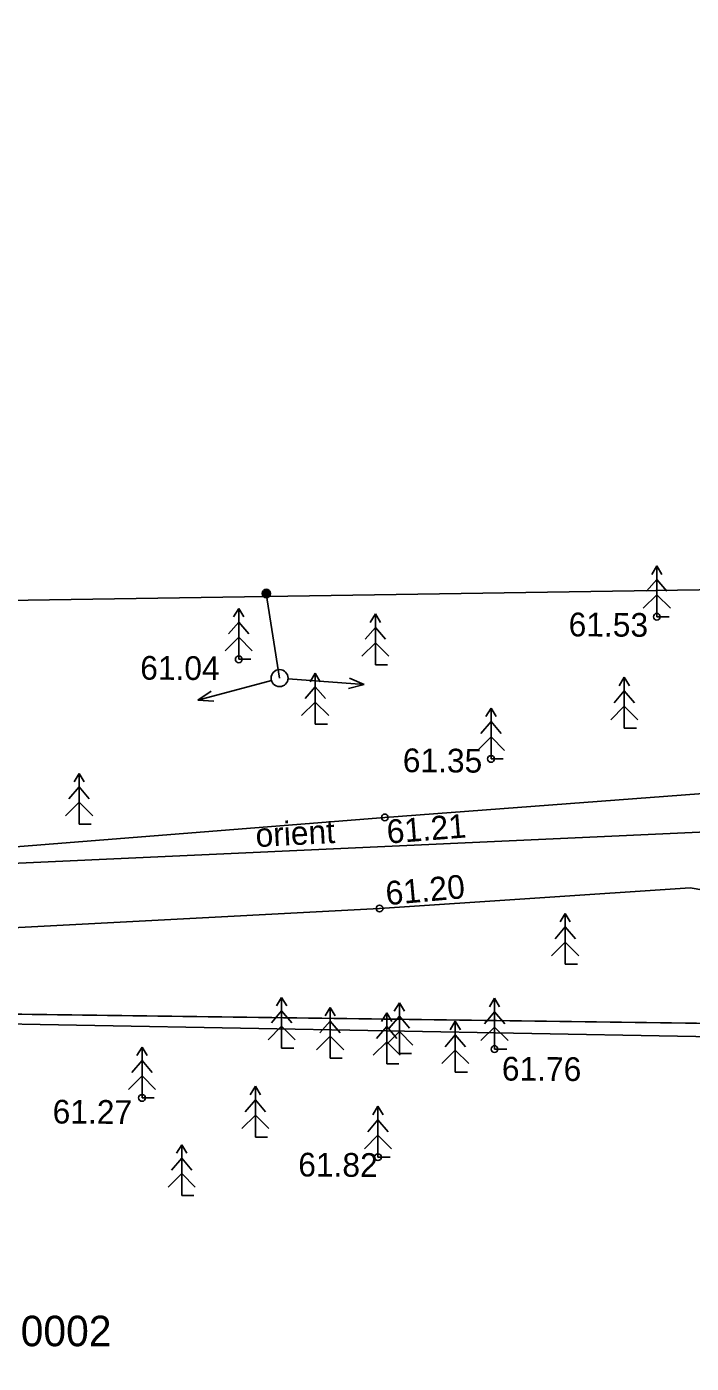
# Model space of a CAD drawing. Extents: x 640836 to 641902, y 6456216 to 6457208.
# Drawn here: x 641445.46 to 641465.05, y 6456695.17 to 6456734.6 of the extents above; entities that cross this region are included whole.
import ezdxf

# ---------------------------------------------------------------- set-up
doc = ezdxf.new("R2010")
doc.units = 0
for name, color, linetype in [('KORGUS', 7, 'Continuous'), ('KTRASS', 7, 'Continuous'), ('MOOTPIIR', 7, 'Continuous'), ('MPOHULIIN', 7, 'Continuous'), ('PIIR', 7, 'Continuous'), ('POST', 7, 'Continuous'), ('PUU', 7, 'Continuous'), ('RAJATIS', 7, 'Continuous'), ('TEE', 7, 'Continuous')]:
    doc.layers.add(name, color=color, linetype=linetype)

msp = doc.modelspace()

# ---------------------------------------------------------------- linework, layer by layer
at = {"layer": 'KORGUS'}
for centre in [(641464.038, 6456717.194), (641451.714, 6456715.938), (641459.151, 6456713), (641456.02, 6456711.275), (641455.865, 6456708.589), (641459.254, 6456704.44), (641448.863, 6456703), (641455.817, 6456701.252)]:
    msp.add_circle(centre, 0.1, dxfattribs=at)
at = {"layer": 'KTRASS'}
msp.add_lwpolyline([(641470.598, 6456711.083), (641426.267, 6456709.065), (641366.74, 6456720.838), (641235.163, 6456694.967), (641225.381, 6456691.616), (641219.747, 6456687.699), (641212.379, 6456679.97), (641168.045, 6456622.056), (641131.865, 6456576.61), (641055.342, 6456480.633)], dxfattribs=at)
at = {"layer": 'MOOTPIIR'}
for points in [[(641647.874, 6456750.241), (641520.175, 6456718.833), (641439.113, 6456717.584), (641423.551, 6456718.632), (641424.055, 6456738.371), (641403.678, 6456739.191)], [(641428.402, 6456462.437), (641422.092, 6456526.569), (641425.859, 6456602.95), (641450, 6456602), (641457.229, 6456664.711), (641428.904, 6456664.397), (641429.943, 6456683.514), (641430.287, 6456705.451), (641490.411, 6456704.347), (641522.278, 6456702.766), (641650.889, 6456734.504)]]:
    msp.add_lwpolyline(points, dxfattribs=at)
at = {"layer": 'MPOHULIIN'}
for p, q in [((641452.918, 6456715.382), (641452.918, 6456715.382)), ((641452.919, 6456715.383), (641452.919, 6456715.383)), ((641453.169, 6456715.364), (641455.412, 6456715.194)), ((641455.412, 6456715.194), (641454.974, 6456715.378)), ((641452.677, 6456715.318), (641450.504, 6456714.734)), ((641450.504, 6456714.734), (641450.902, 6456714.995)), ((641455.412, 6456715.194), (641454.951, 6456715.08)), ((641450.504, 6456714.734), (641450.979, 6456714.706))]:
    msp.add_line(p, q, dxfattribs=at)
at = {"layer": 'PIIR'}
for points in [[(641420.44, 6456525.64), (641517.65, 6456541.69), (641637.27, 6456564.65), (641703.06, 6456581.24), (641686.92, 6456604.01), (641686.25, 6456639.52), (641794.23, 6456670.69), (641776.91, 6456683.23), (641784.45, 6456699.97), (641698.58, 6456730.12), (641582.54, 6456812), (641435.04, 6456910.2), (641429.7, 6456908.57), (641420.12, 6456625.94), (641428.79, 6456633.47), (641430.06, 6456705.67), (641470.07, 6456705.14), (641487.48, 6456704.91), (641486.12, 6456634.62), (641468.72, 6456634.28), (641468.4, 6456569.92), (641418.08, 6456576.41)], [(641430.06, 6456705.67), (641428.79, 6456633.47), (641439.78, 6456633.71), (641440.34, 6456688.97), (641469.37, 6456688.51), (641470.07, 6456705.14)]]:
    msp.add_lwpolyline(points, close=True, dxfattribs=at)
at = {"layer": 'POST'}
for centre, radius in [((641452.527, 6456717.879), 0.125), ((641452.527, 6456717.879), 0.105), ((641452.527, 6456717.879), 0.0851), ((641452.527, 6456717.879), 0.0651), ((641452.527, 6456717.879), 0.0451), ((641452.527, 6456717.879), 0.0251), ((641452.527, 6456717.879), 0.00511), ((641452.919, 6456715.383), 0.25)]:
    msp.add_circle(centre, radius, dxfattribs=at)
at = {"layer": 'PUU'}
for p, q in [((641464.038, 6456718.694), (641463.888, 6456718.444)), ((641464.188, 6456718.444), (641464.038, 6456718.694)), ((641464.038, 6456718.694), (641464.038, 6456717.194)), ((641464.038, 6456718.294), (641463.738, 6456717.944)), ((641464.338, 6456717.944), (641464.038, 6456718.294)), ((641464.038, 6456717.844), (641463.638, 6456717.444)), ((641464.438, 6456717.444), (641464.038, 6456717.844)), ((641451.714, 6456717.438), (641451.564, 6456717.188)), ((641451.864, 6456717.188), (641451.714, 6456717.438)), ((641451.714, 6456717.438), (641451.714, 6456715.938)), ((641451.714, 6456717.038), (641451.414, 6456716.688)), ((641452.014, 6456716.688), (641451.714, 6456717.038)), ((641455.742, 6456717.278), (641455.592, 6456717.028)), ((641455.892, 6456717.028), (641455.742, 6456717.278)), ((641455.742, 6456717.278), (641455.742, 6456715.778)), ((641464.398, 6456717.194), (641464.038, 6456717.194)), ((641451.714, 6456716.588), (641451.314, 6456716.188)), ((641452.114, 6456716.188), (641451.714, 6456716.588)), ((641455.742, 6456716.878), (641455.442, 6456716.528)), ((641456.042, 6456716.528), (641455.742, 6456716.878)), ((641455.742, 6456716.428), (641455.342, 6456716.028)), ((641456.142, 6456716.028), (641455.742, 6456716.428)), ((641452.074, 6456715.938), (641451.714, 6456715.938)), ((641456.102, 6456715.778), (641455.742, 6456715.778)), ((641453.968, 6456715.528), (641453.818, 6456715.278)), ((641454.118, 6456715.278), (641453.968, 6456715.528)), ((641453.968, 6456715.528), (641453.968, 6456714.028)), ((641463.08, 6456715.408), (641462.93, 6456715.158)), ((641463.23, 6456715.158), (641463.08, 6456715.408)), ((641463.08, 6456715.408), (641463.08, 6456713.908)), ((641453.968, 6456715.128), (641453.668, 6456714.778)), ((641454.268, 6456714.778), (641453.968, 6456715.128)), ((641463.08, 6456715.008), (641462.78, 6456714.658)), ((641463.38, 6456714.658), (641463.08, 6456715.008)), ((641453.968, 6456714.678), (641453.568, 6456714.278)), ((641454.368, 6456714.278), (641453.968, 6456714.678)), ((641463.08, 6456714.558), (641462.68, 6456714.158)), ((641463.48, 6456714.158), (641463.08, 6456714.558)), ((641459.151, 6456714.5), (641459.001, 6456714.25)), ((641459.301, 6456714.25), (641459.151, 6456714.5)), ((641459.151, 6456714.5), (641459.151, 6456713)), ((641454.328, 6456714.028), (641453.968, 6456714.028)), ((641459.151, 6456714.1), (641458.851, 6456713.75)), ((641459.451, 6456713.75), (641459.151, 6456714.1)), ((641463.44, 6456713.908), (641463.08, 6456713.908)), ((641459.151, 6456713.65), (641458.751, 6456713.25)), ((641459.551, 6456713.25), (641459.151, 6456713.65)), ((641459.511, 6456713), (641459.151, 6456713)), ((641447.008, 6456712.573), (641446.858, 6456712.323)), ((641447.158, 6456712.323), (641447.008, 6456712.573)), ((641447.008, 6456712.573), (641447.008, 6456711.073)), ((641447.008, 6456712.173), (641446.708, 6456711.823)), ((641447.308, 6456711.823), (641447.008, 6456712.173)), ((641447.008, 6456711.723), (641446.608, 6456711.323)), ((641447.408, 6456711.323), (641447.008, 6456711.723)), ((641447.368, 6456711.073), (641447.008, 6456711.073)), ((641461.337, 6456708.443), (641461.187, 6456708.193)), ((641461.487, 6456708.193), (641461.337, 6456708.443)), ((641461.337, 6456708.443), (641461.337, 6456706.943)), ((641461.337, 6456708.043), (641461.037, 6456707.693)), ((641461.637, 6456707.693), (641461.337, 6456708.043)), ((641461.337, 6456707.593), (641460.937, 6456707.193)), ((641461.737, 6456707.193), (641461.337, 6456707.593)), ((641461.697, 6456706.943), (641461.337, 6456706.943)), ((641452.977, 6456705.965), (641452.827, 6456705.715)), ((641453.127, 6456705.715), (641452.977, 6456705.965)), ((641452.977, 6456705.965), (641452.977, 6456704.465)), ((641459.254, 6456705.94), (641459.104, 6456705.69)), ((641459.404, 6456705.69), (641459.254, 6456705.94)), ((641459.254, 6456705.94), (641459.254, 6456704.44)), ((641452.977, 6456705.565), (641452.677, 6456705.215)), ((641453.277, 6456705.215), (641452.977, 6456705.565)), ((641454.407, 6456705.668), (641454.257, 6456705.418)), ((641454.557, 6456705.418), (641454.407, 6456705.668)), ((641454.407, 6456705.668), (641454.407, 6456704.168)), ((641456.076, 6456705.507), (641455.926, 6456705.257)), ((641456.226, 6456705.257), (641456.076, 6456705.507)), ((641456.076, 6456705.507), (641456.076, 6456704.007)), ((641456.45, 6456705.807), (641456.3, 6456705.557)), ((641456.6, 6456705.557), (641456.45, 6456705.807)), ((641456.45, 6456705.807), (641456.45, 6456704.307)), ((641459.254, 6456705.54), (641458.954, 6456705.19)), ((641459.554, 6456705.19), (641459.254, 6456705.54)), ((641452.977, 6456705.115), (641452.577, 6456704.715)), ((641453.377, 6456704.715), (641452.977, 6456705.115)), ((641454.407, 6456705.268), (641454.107, 6456704.918)), ((641454.707, 6456704.918), (641454.407, 6456705.268)), ((641456.076, 6456705.107), (641455.776, 6456704.757)), ((641456.376, 6456704.757), (641456.076, 6456705.107)), ((641456.45, 6456705.407), (641456.15, 6456705.057)), ((641456.75, 6456705.057), (641456.45, 6456705.407)), ((641458.098, 6456705.262), (641457.948, 6456705.012)), ((641458.248, 6456705.012), (641458.098, 6456705.262)), ((641458.098, 6456705.262), (641458.098, 6456703.762)), ((641459.254, 6456705.09), (641458.854, 6456704.69)), ((641459.654, 6456704.69), (641459.254, 6456705.09)), ((641454.407, 6456704.818), (641454.007, 6456704.418)), ((641454.807, 6456704.418), (641454.407, 6456704.818)), ((641456.45, 6456704.957), (641456.05, 6456704.557)), ((641456.85, 6456704.557), (641456.45, 6456704.957)), ((641458.098, 6456704.862), (641457.798, 6456704.512)), ((641458.398, 6456704.512), (641458.098, 6456704.862)), ((641448.863, 6456704.5), (641448.713, 6456704.25)), ((641449.013, 6456704.25), (641448.863, 6456704.5)), ((641448.863, 6456704.5), (641448.863, 6456703)), ((641453.337, 6456704.465), (641452.977, 6456704.465)), ((641456.076, 6456704.657), (641455.676, 6456704.257)), ((641456.476, 6456704.257), (641456.076, 6456704.657)), ((641456.81, 6456704.307), (641456.45, 6456704.307)), ((641458.098, 6456704.412), (641457.698, 6456704.012)), ((641458.498, 6456704.012), (641458.098, 6456704.412)), ((641459.614, 6456704.44), (641459.254, 6456704.44)), ((641448.863, 6456704.1), (641448.563, 6456703.75)), ((641449.163, 6456703.75), (641448.863, 6456704.1)), ((641454.767, 6456704.168), (641454.407, 6456704.168)), ((641456.436, 6456704.007), (641456.076, 6456704.007)), ((641448.863, 6456703.65), (641448.463, 6456703.25)), ((641449.263, 6456703.25), (641448.863, 6456703.65)), ((641458.458, 6456703.762), (641458.098, 6456703.762)), ((641452.205, 6456703.344), (641452.055, 6456703.094)), ((641452.355, 6456703.094), (641452.205, 6456703.344)), ((641452.205, 6456703.344), (641452.205, 6456701.844)), ((641449.223, 6456703), (641448.863, 6456703)), ((641452.205, 6456702.944), (641451.905, 6456702.594)), ((641452.505, 6456702.594), (641452.205, 6456702.944)), ((641455.817, 6456702.752), (641455.667, 6456702.502)), ((641455.967, 6456702.502), (641455.817, 6456702.752)), ((641455.817, 6456702.752), (641455.817, 6456701.252)), ((641452.205, 6456702.494), (641451.805, 6456702.094)), ((641452.605, 6456702.094), (641452.205, 6456702.494)), ((641455.817, 6456702.352), (641455.517, 6456702.002)), ((641456.117, 6456702.002), (641455.817, 6456702.352)), ((641450.032, 6456701.621), (641449.882, 6456701.371)), ((641450.182, 6456701.371), (641450.032, 6456701.621)), ((641450.032, 6456701.621), (641450.032, 6456700.121)), ((641452.565, 6456701.844), (641452.205, 6456701.844)), ((641455.817, 6456701.902), (641455.417, 6456701.502)), ((641456.217, 6456701.502), (641455.817, 6456701.902)), ((641450.032, 6456701.221), (641449.732, 6456700.871)), ((641450.332, 6456700.871), (641450.032, 6456701.221)), ((641456.177, 6456701.252), (641455.817, 6456701.252)), ((641450.032, 6456700.771), (641449.632, 6456700.371)), ((641450.432, 6456700.371), (641450.032, 6456700.771)), ((641450.392, 6456700.121), (641450.032, 6456700.121))]:
    msp.add_line(p, q, dxfattribs=at)
at = {"layer": 'RAJATIS'}
msp.add_line((641452.918, 6456715.382), (641452.527, 6456717.879), dxfattribs=at)
at = {"layer": 'TEE'}
for points in [[(641429.234, 6456710.111), (641440.306, 6456710.019), (641456.02, 6456711.275), (641467.756, 6456712.154), (641473.584, 6456711.57), (641474.288, 6456706.559), (641474.439, 6456702.407)], [(641429.183, 6456707.65), (641440.746, 6456707.787), (641455.865, 6456708.589), (641465.021, 6456709.2), (641467.542, 6456708.769), (641470.135, 6456706.293), (641471.068, 6456702.437)]]:
    msp.add_lwpolyline(points, dxfattribs=at)

# ---------------------------------------------------------------- texts
at = {"layer": 'KORGUS'}
for s, rotation, p in [('61.53', 359.6271, (641461.437, 6456716.617)), ('61.04', 359.6271, (641448.807, 6456715.339)), ('61.35', 359.6271, (641456.548, 6456712.61)), ('61.21', 4.5003, (641456.103, 6456710.501)), ('61.20', 5.2118, (641456.074, 6456708.684)), ('61.76', 359.6271, (641459.468, 6456703.513)), ('61.27', 359.6271, (641446.226, 6456702.246)), ('61.82', 359.6271, (641453.466, 6456700.684))]:
    msp.add_text(s, height=0.7, rotation=rotation, dxfattribs=at).set_placement(p)
at = {"layer": 'KTRASS'}
msp.add_text('orient', height=0.7, rotation=3.0269, dxfattribs=at).set_placement((641452.227, 6456710.398))
at = {"layer": 'PIIR'}
msp.add_text('17002:008:0002', height=0.9, dxfattribs=at).set_placement((641439.262, 6456695.675))

doc.saveas('drawing.dxf')
